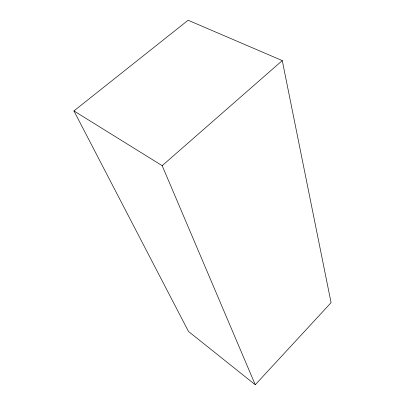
<?xml version="1.0" encoding="UTF-8"?>
<svg xmlns="http://www.w3.org/2000/svg" width="405" height="405" viewBox="0 0 405 405"><rect width="100%" height="100%" fill="white"/><g stroke="black" fill="none" stroke-linecap="round" stroke-linejoin="round"><path stroke-width="0.61" d="M255.261 384.75L331.072 302.677L282.265 60.593L188.117 20.25L73.928 110.919L188.482 331.452L255.261 384.75L162.177 165.675L73.928 110.919M162.177 165.675L282.265 60.593"/></g></svg>
